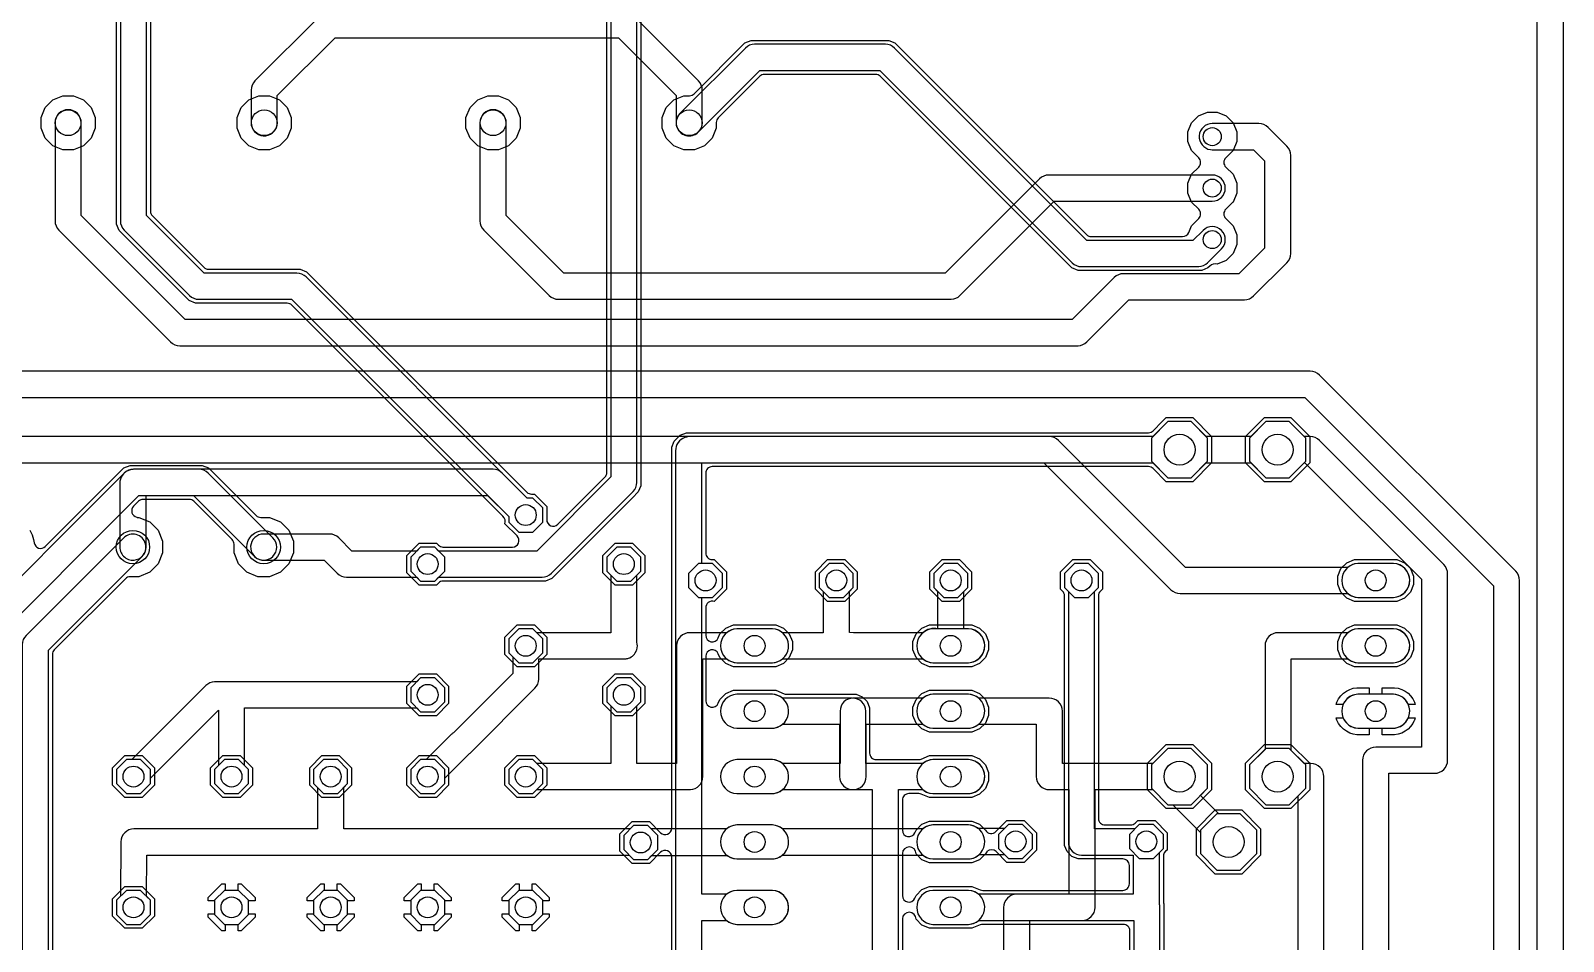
# Model space of a CAD drawing. Header units: millimetres. Extents: x 0 to 100, y -162 to 0.
# Drawn here: x 40.5 to 100, y -69.4 to -34 of the extents above; entities that cross this region are included whole.
import ezdxf

# ---------------------------------------------------------------- set-up
doc = ezdxf.new("R2010")
doc.units = ezdxf.units.MM

msp = doc.modelspace()

# ---------------------------------------------------------------- linework, layer by layer
at = {"layer": '16_copper'}
for points in [[(51.711, -33.423), (49.171, -35.963, 0.198912), (49.022, -36.322), (49.022, -37.592, 0.929363), (50.033, -37.666), (50.038, -37.592), (50.038, -36.532), (52.28, -34.29), (63.29, -34.29), (65.532, -36.532), (65.532, -37.592), (65.535, -37.648), (65.544, -37.704), (65.56, -37.758), (65.581, -37.81), (65.608, -37.86), (65.64, -37.906), (65.678, -37.948), (65.719, -37.986), (65.765, -38.019), (65.814, -38.047), (65.866, -38.069), (65.919, -38.085), (65.975, -38.096), (66.031, -38.1), (66.087, -38.098, 0.38717), (66.548, -37.592), (66.548, -36.322, 0.198912), (66.399, -35.963), (63.859, -33.423, 0.198912)], [(98.149, -102.003), (96.879, -100.733, 0.198912), (96.52, -100.584), (92.92, -100.584), (90.888, -98.552), (93.606, -95.834), (94.432, -95.834), (95.072, -95.194), (95.072, -94.368), (98.149, -91.291, 0.198912), (98.298, -90.932), (98.298, -55.372, 0.198912), (98.149, -55.013), (90.529, -47.393, 0.198912), (90.17, -47.244), (22.86, -47.244, 0.198912)], [(93.218, -70.186), (93.218, -62.865), (94.996, -62.865, 0.414214), (95.504, -62.357), (95.504, -55.118, 0.198912), (95.355, -54.759), (90.529, -49.933, 0.198912), (90.17, -49.784), (89.937, -49.784), (89.352, -49.2), (88.448, -49.2), (87.863, -49.784), (86.127, -49.784), (85.542, -49.2), (84.638, -49.2), (83.998, -49.84), (83.998, -50.744), (84.638, -51.384), (85.542, -51.384), (86.127, -50.8), (87.863, -50.8), (88.448, -51.384), (89.352, -51.384), (89.937, -50.8), (89.96, -50.8), (94.488, -55.328), (94.488, -61.849), (92.71, -61.849, 0.414214), (92.202, -62.357), (92.202, -70.186)], [(30.69, -50.8), (79.82, -50.8), (84.751, -55.731, 0.198912), (85.11, -55.88), (91.628, -55.88, 0.16243), (92.017, -56.032), (93.403, -56.032, 0.952079), (93.403, -54.712), (92.017, -54.712, 0.16243), (91.628, -54.864), (85.321, -54.864), (80.39, -49.933, 0.198912), (80.03, -49.784), (30.48, -49.784, 0.198912)], [(90.698, -75.184), (90.698, -62.992, 0.414214), (90.19, -62.484), (89.937, -62.484), (89.428, -61.976), (89.428, -58.42), (91.628, -58.42, 0.16243), (92.017, -58.572), (93.403, -58.572, 0.952079), (93.403, -57.252), (92.017, -57.252, 0.16243), (91.628, -57.404), (88.92, -57.404, 0.414214), (88.412, -57.912), (88.412, -61.935), (87.808, -62.54), (87.808, -63.444), (88.448, -64.084), (89.352, -64.084), (89.682, -63.754), (89.682, -75.692, 0.414214)], [(79.268, -83.312), (79.268, -68.58), (81.3, -68.58, 0.414214), (81.808, -68.072), (81.808, -63.5), (84.053, -63.5), (84.638, -64.084), (84.829, -64.084), (85.903, -65.158), (85.903, -65.984), (86.543, -66.624), (87.447, -66.624), (88.087, -65.984), (88.087, -65.08), (87.447, -64.44), (86.621, -64.44), (85.904, -63.723), (86.182, -63.444), (86.182, -62.54), (85.542, -61.9), (84.638, -61.9), (84.053, -62.484), (80.538, -62.484), (80.538, -60.452, 0.414214), (80.03, -59.944), (77.282, -59.944, 0.16243), (76.893, -59.792), (75.507, -59.792, 0.16243), (75.118, -59.944), (72.41, -59.944, 0.414214), (71.902, -60.452), (71.902, -62.484), (69.662, -62.484, 0.16243), (69.273, -62.332), (67.887, -62.332, 0.952079), (67.887, -63.652), (69.273, -63.652, 0.16243), (69.662, -63.5), (72.41, -63.5, 0.414214), (72.918, -62.992), (72.918, -60.96), (75.118, -60.96, 0.16243), (75.507, -61.112), (76.893, -61.112, 0.16243), (77.282, -60.96), (79.522, -60.96), (79.522, -62.992, 0.414214), (80.03, -63.5), (80.792, -63.5), (80.792, -67.564), (78.76, -67.564, 0.414214), (78.252, -68.072), (78.252, -82.804)]]:
    msp.add_lwpolyline(points, format="xyb", dxfattribs=at)
for points in [[(81.146, -46.252, 0.187977), (81.484, -46.105), (83.118, -44.471), (87.609, -44.471, 0.198912), (87.968, -44.322), (89.259, -43.031, 0.198912), (89.408, -42.672), (89.408, -38.862, 0.198912), (89.259, -38.503), (88.529, -37.773, 0.198912), (88.17, -37.624), (86.36, -37.624, 0.929363), (86.286, -38.635), (86.36, -38.64), (87.96, -38.64), (88.392, -39.072), (88.392, -42.462), (87.398, -43.455), (82.907, -43.455, 0.198912), (82.548, -43.604), (80.915, -45.237), (46.464, -45.237), (42.418, -41.192), (42.418, -37.592, 1), (41.402, -37.592), (41.402, -41.402, 0.198912), (41.551, -41.761), (45.894, -46.105, 0.198912), (46.253, -46.253), (81.125, -46.253)], [(76.221, -44.449, 0.187977), (76.559, -44.301), (80.22, -40.64), (86.36, -40.64, 1), (86.36, -39.624), (80.01, -39.624, 0.198912), (79.651, -39.773), (75.99, -43.434), (61.17, -43.434), (58.928, -41.192), (58.928, -37.592, 1), (57.912, -37.592), (57.912, -41.402, 0.198912), (58.061, -41.761), (60.601, -44.301, 0.198912), (60.96, -44.45), (76.2, -44.45)], [(44.476, -54.583, 0.38717), (44.937, -54.077), (44.937, -52.07), (58.21, -52.07), (59.03, -52.89), (59.03, -53.106), (59.416, -53.492), (59.964, -53.492), (60.35, -53.106), (60.35, -52.558), (59.964, -52.172), (59.748, -52.172), (58.779, -51.203, 0.198912), (58.42, -51.054), (44.47, -51.054, 0.094014), (44.285, -51.09), (44.265, -51.098, 0.324901), (43.921, -51.603), (43.921, -54.077), (43.924, -54.133), (43.933, -54.189), (43.949, -54.243), (43.97, -54.295), (43.997, -54.345), (44.029, -54.391), (44.067, -54.433), (44.108, -54.471), (44.154, -54.504), (44.203, -54.532), (44.254, -54.554), (44.308, -54.57), (44.364, -54.581), (44.42, -54.585)], [(56.54, -55.011), (56.54, -54.463), (56.154, -54.077), (55.606, -54.077), (55.454, -54.229), (52.936, -54.229), (52.425, -53.718, 0.198912), (52.065, -53.569), (49.509, -53.569, 0.929363), (49.435, -54.58), (49.509, -54.585), (51.855, -54.585), (52.366, -55.096, 0.198912), (52.725, -55.245), (55.454, -55.245), (55.606, -55.397), (56.154, -55.397)], [(56.54, -63.266), (56.54, -63.05), (57.435, -62.155, 0.05933), (57.53, -62.081), (60.049, -59.562, 0.198912), (60.198, -59.202), (60.198, -58.42), (63.52, -58.42, 0.065292), (63.657, -58.4), (63.682, -58.394, 0.22791), (63.997, -58.086), (64.005, -58.062, 0.13997), (64.008, -57.772), (64.008, -55.163), (64.16, -55.011), (64.16, -54.463), (63.774, -54.077), (63.226, -54.077), (62.84, -54.463), (62.84, -55.011), (62.992, -55.163), (62.992, -57.404), (60.116, -57.404), (59.964, -57.252), (59.416, -57.252), (59.03, -57.638), (59.03, -58.186), (59.182, -58.338), (59.182, -58.992), (56.885, -61.289, 0.057841), (56.791, -61.363), (55.822, -62.332), (55.606, -62.332), (55.22, -62.718), (55.22, -63.266), (55.606, -63.652), (56.154, -63.652)], [(66.084, -63.499, 0.40058), (66.568, -62.992), (66.568, -58.42), (67.498, -58.42, 0.16243), (67.887, -58.572), (69.273, -58.572, 0.16243), (69.662, -58.42), (75.118, -58.42, 0.16243), (75.507, -58.572), (76.893, -58.572, 0.952079), (76.893, -57.252), (76.708, -57.252), (76.708, -55.798), (76.86, -55.646), (76.86, -55.098), (76.474, -54.712), (75.926, -54.712), (75.54, -55.098), (75.54, -55.646), (75.692, -55.798), (75.692, -57.252, 0.234139), (75.118, -57.404), (72.418, -57.404), (72.263, -57.399), (72.263, -55.798), (72.415, -55.646), (72.415, -55.098), (72.029, -54.712), (71.481, -54.712), (71.095, -55.098), (71.095, -55.646), (71.247, -55.798), (71.247, -57.404), (69.662, -57.404, 0.16243), (69.273, -57.252), (67.887, -57.252, 0.16243), (67.498, -57.404), (66.06, -57.404, 0.414214), (65.552, -57.912), (65.552, -62.484), (64.008, -62.484), (64.008, -60.243), (64.16, -60.091), (64.16, -59.543), (63.774, -59.157), (63.226, -59.157), (62.84, -59.543), (62.84, -60.091), (62.992, -60.243), (62.992, -62.484), (60.116, -62.484), (59.964, -62.332), (59.416, -62.332), (59.03, -62.718), (59.03, -63.266), (59.416, -63.652), (59.964, -63.652), (60.116, -63.5), (66.06, -63.5)], [(47.604, -59.31, 0.187977), (47.266, -59.458), (44.392, -62.332), (44.176, -62.332), (43.79, -62.718), (43.79, -63.266), (44.176, -63.652), (44.724, -63.652), (45.11, -63.266), (45.11, -63.05), (47.752, -60.408), (47.752, -62.566), (47.6, -62.718), (47.6, -63.266), (47.986, -63.652), (48.534, -63.652), (48.92, -63.266), (48.92, -62.718), (48.768, -62.566), (48.768, -60.325), (55.454, -60.325), (55.606, -60.477), (56.154, -60.477), (56.54, -60.091), (56.54, -59.543), (56.154, -59.157), (55.606, -59.157), (55.454, -59.309), (47.625, -59.309)], [(69.337, -61.106, 0.906346), (69.273, -59.792), (67.887, -59.792, 0.952079), (67.887, -61.112), (69.273, -61.112)], [(93.467, -61.106, 0.906346), (93.403, -59.792), (92.017, -59.792, 0.952079), (92.017, -61.112), (93.403, -61.112)], [(63.882, -66.213), (64.429, -66.213), (64.581, -66.06), (67.522, -66.06, 0.150016), (67.887, -66.192), (69.273, -66.192, 0.16243), (69.662, -66.04), (75.118, -66.04, 0.16243), (75.507, -66.192), (76.893, -66.192, 0.174745), (77.307, -66.02), (78.294, -66.02), (78.446, -66.172), (78.993, -66.172), (79.38, -65.785), (79.38, -65.238), (78.993, -64.851), (78.446, -64.851), (78.294, -65.004), (77.258, -65.004, 0.150016), (76.893, -64.872), (75.507, -64.872, 0.16243), (75.118, -65.024), (69.662, -65.024, 0.16243), (69.273, -64.872), (67.887, -64.872, 0.16243), (67.498, -65.024), (64.561, -65.024), (64.429, -64.892), (63.882, -64.892), (63.75, -65.024), (52.619, -65.024), (52.619, -63.418), (52.771, -63.266), (52.771, -62.718), (52.384, -62.332), (51.837, -62.332), (51.45, -62.718), (51.45, -63.266), (51.603, -63.418), (51.603, -65.024), (44.47, -65.024, 0.411891), (43.962, -65.528), (43.946, -67.643), (43.79, -67.798), (43.79, -68.346), (44.176, -68.732), (44.724, -68.732), (45.11, -68.346), (45.11, -67.798), (44.962, -67.65), (44.974, -66.04), (63.709, -66.04)], [(76.957, -63.646, 0.906346), (76.893, -62.332), (75.507, -62.332, 0.952079), (75.507, -63.652), (76.893, -63.652)], [(69.337, -68.726, 0.906346), (69.273, -67.412), (67.887, -67.412, 0.952079), (67.887, -68.732), (69.273, -68.732)], [(76.957, -68.726, 0.906346), (76.893, -67.412), (75.507, -67.412, 0.952079), (75.507, -68.732), (76.893, -68.732)]]:
    msp.add_lwpolyline(points, format="xyb", close=True, dxfattribs=at)
msp.add_lwpolyline([(23.07, -48.26), (89.96, -48.26), (97.282, -55.582), (97.282, -90.722)], dxfattribs=at)
for points in [[(67.335, -55.646), (67.335, -55.098), (66.949, -54.712), (66.401, -54.712), (66.015, -55.098), (66.015, -55.646), (66.401, -56.032), (66.949, -56.032)], [(81.94, -55.646), (81.94, -55.098), (81.554, -54.712), (81.006, -54.712), (80.62, -55.098), (80.62, -55.646), (81.006, -56.032), (81.554, -56.032)], [(84.46, -65.785), (84.46, -65.238), (84.073, -64.851), (83.526, -64.851), (83.139, -65.238), (83.139, -65.785), (83.526, -66.172), (84.073, -66.172)], [(48.92, -68.346), (48.92, -67.798), (48.534, -67.412), (47.986, -67.412), (47.6, -67.798), (47.6, -68.346), (47.986, -68.732), (48.534, -68.732)], [(52.771, -68.346), (52.771, -67.798), (52.384, -67.412), (51.837, -67.412), (51.45, -67.798), (51.45, -68.346), (51.837, -68.732), (52.384, -68.732)], [(56.54, -68.346), (56.54, -67.798), (56.154, -67.412), (55.606, -67.412), (55.22, -67.798), (55.22, -68.346), (55.606, -68.732), (56.154, -68.732)], [(60.35, -68.346), (60.35, -67.798), (59.964, -67.412), (59.416, -67.412), (59.03, -67.798), (59.03, -68.346), (59.416, -68.732), (59.964, -68.732)]]:
    msp.add_lwpolyline(points, close=True, dxfattribs=at)
at = {"layer": '1_copper'}
for points in [[(98.75, -138.174, 0.391601), (98.984, -137.922), (98.984, -1.27, 0.414214), (98.73, -1.016), (1.27, -1.016, 0.414214), (1.016, -1.27), (1.016, -137.922, 0.414214), (1.27, -138.176), (98.73, -138.176)], [(60.35, -53.106), (60.35, -52.558), (59.964, -52.172), (59.748, -52.172), (51.159, -43.583, 0.198912), (50.8, -43.434), (47.2, -43.434), (44.958, -41.192), (44.958, -32.512, 0.198912), (44.809, -32.153), (42.269, -29.613, 1), (41.551, -30.331), (43.942, -32.722), (43.942, -41.402, 0.198912), (44.091, -41.761), (46.631, -44.301, 0.198912), (46.99, -44.45), (50.59, -44.45), (59.03, -52.89), (59.03, -53.106), (59.416, -53.492), (59.964, -53.492)], [(56.306, -55.245), (60.325, -55.245, 0.198912), (60.684, -55.096), (63.859, -51.921, 0.198912), (64.008, -51.562), (64.008, -32.722), (66.399, -30.331, 1), (65.681, -29.613), (63.141, -32.153, 0.198912), (62.992, -32.512), (62.992, -51.352), (60.115, -54.229), (56.306, -54.229), (56.154, -54.077), (55.606, -54.077), (55.22, -54.463), (55.22, -55.011), (55.606, -55.397), (56.154, -55.397)], [(81.149, -43.332), (80.906, -43.232), (73.461, -35.787, 0.198912), (73.281, -35.712), (68.959, -35.712, 0.198912), (68.779, -35.787), (67.167, -37.399, 0.198912), (67.092, -37.579), (67.092, -37.801), (66.932, -38.188), (66.636, -38.484), (66.249, -38.644), (65.831, -38.644), (65.444, -38.484), (65.148, -38.188), (64.988, -37.801), (64.988, -37.383), (65.148, -36.996), (65.444, -36.7), (65.831, -36.54), (66.053, -36.54, 0.198912), (66.233, -36.465), (68.206, -34.492), (68.449, -34.392), (73.791, -34.392), (74.034, -34.492), (81.479, -41.937, 0.198912), (81.659, -42.012), (85.209, -42.012, 0.303348), (85.444, -41.855), (85.553, -41.593), (85.833, -41.312, 0.414216), (85.833, -40.952), (85.553, -40.671), (85.408, -40.321), (85.408, -39.943), (85.553, -39.593), (85.833, -39.312, 0.414216), (85.833, -38.952), (85.553, -38.671), (85.408, -38.321), (85.408, -37.943), (85.553, -37.593), (85.821, -37.325), (86.171, -37.18), (86.549, -37.18), (86.899, -37.325), (87.167, -37.593), (87.312, -37.943), (87.312, -38.321), (87.167, -38.671, 0.014253), (87.157, -38.682), (86.886, -38.952, 0.414216), (86.886, -39.312), (87.167, -39.593), (87.312, -39.943), (87.312, -40.321), (87.167, -40.671, 0.053963), (87.125, -40.714), (86.886, -40.952, 0.414216), (86.886, -41.312), (87.167, -41.593), (87.312, -41.943), (87.312, -42.321), (87.167, -42.671), (86.899, -42.939), (86.549, -43.084, 0.301026), (86.267, -43.159), (86.194, -43.232), (85.951, -43.332)], [(85.841, -43.179, 0.187977), (86.179, -43.031), (86.719, -42.491, 1), (86.001, -41.773), (85.61, -42.164), (81.49, -42.164), (74.019, -34.693, 0.198912), (73.66, -34.544), (68.58, -34.544, 0.198912), (68.221, -34.693), (65.681, -37.233, 1), (66.399, -37.951), (68.79, -35.56), (73.45, -35.56), (80.921, -43.031, 0.198912), (81.28, -43.18), (85.82, -43.18)], [(93.467, -56.026, 0.906346), (93.403, -54.712), (92.017, -54.712, 0.952079), (92.017, -56.032), (93.403, -56.032)], [(69.337, -58.566, 0.906346), (69.273, -57.252), (67.887, -57.252, 0.952079), (67.887, -58.572), (69.273, -58.572)], [(76.957, -58.566, 0.906346), (76.893, -57.252), (75.507, -57.252, 0.952079), (75.507, -58.572), (76.893, -58.572)], [(93.467, -58.566, 0.906346), (93.403, -57.252), (92.017, -57.252, 0.952079), (92.017, -58.572), (93.403, -58.572)], [(93.98, -60.198, 0.289419), (93.403, -59.792), (92.964, -59.792), (92.964, -59.538), (93.442, -59.538), (93.585, -59.56), (93.721, -59.605), (93.85, -59.67), (93.966, -59.755), (94.068, -59.856), (94.152, -59.973), (94.218, -60.101), (94.249, -60.198)], [(76.957, -61.106, 0.906346), (76.893, -59.792), (75.507, -59.792, 0.952079), (75.507, -61.112), (76.893, -61.112)], [(91.978, -61.366), (91.835, -61.344), (91.699, -61.299), (91.57, -61.234), (91.454, -61.149), (91.352, -61.048), (91.268, -60.931), (91.202, -60.803), (91.171, -60.706), (91.44, -60.706, 0.289422), (92.017, -61.112), (92.456, -61.112), (92.456, -61.366)], [(92.964, -61.366), (92.964, -61.112), (93.403, -61.112, 0.289422), (93.98, -60.706), (94.249, -60.706), (94.218, -60.803, 0.044404), (94.197, -60.844), (94.152, -60.931), (94.068, -61.048), (93.966, -61.149), (93.85, -61.234), (93.721, -61.299), (93.585, -61.344), (93.442, -61.366)], [(69.337, -63.646, 0.906346), (69.273, -62.332), (67.887, -62.332, 0.952079), (67.887, -63.652), (69.273, -63.652)], [(69.337, -66.186, 0.906346), (69.273, -64.872), (67.887, -64.872, 0.952079), (67.887, -66.192), (69.273, -66.192)], [(76.957, -66.186, 0.906346), (76.893, -64.872), (75.507, -64.872, 0.952079), (75.507, -66.192), (76.893, -66.192)]]:
    msp.add_lwpolyline(points, format="xyb", close=True, dxfattribs=at)
for points in [[(45.11, -32.381), (45.11, -41.023, 0.198912), (45.185, -41.203), (47.189, -43.207, 0.198912), (47.369, -43.282), (50.931, -43.282), (51.174, -43.382), (59.737, -51.945, 0.198912), (59.916, -52.019), (60.027, -52.019), (60.503, -52.495), (60.503, -53.012, 0.668179), (60.936, -53.192), (62.765, -51.363, 0.198912), (62.84, -51.183), (62.84, -32.381)], [(64.16, -32.891), (64.16, -51.693), (64.06, -51.936), (63.838, -52.158), (63.838, -52.158), (60.921, -55.075), (60.921, -55.075), (60.699, -55.297), (60.456, -55.397), (56.474, -55.397, 0.198915), (56.295, -55.472), (56.217, -55.55), (55.543, -55.55), (55.067, -55.074), (55.067, -54.4), (55.543, -53.924), (56.217, -53.924), (56.295, -54.002, 0.198915), (56.474, -54.077), (59.172, -54.077, 0.668182), (59.352, -53.643), (58.877, -53.169, 0.308003), (58.803, -52.879), (50.601, -44.677, 0.198912), (50.421, -44.602), (46.859, -44.602), (46.616, -44.502), (43.89, -41.776), (43.79, -41.533), (43.79, -32.891, 0.198912)], [(65.359, -69.718), (65.359, -66.111, 0.668182), (64.926, -65.931), (64.492, -66.365), (63.819, -66.365), (63.343, -65.889), (63.343, -65.216), (63.819, -64.74), (64.492, -64.74), (64.926, -65.173, 0.668182), (65.359, -64.994), (65.359, -50.201), (65.46, -49.959), (65.686, -49.732), (65.929, -49.632), (83.885, -49.632, 0.198915), (84.065, -49.557), (84.42, -49.202), (84.574, -49.047), (85.606, -49.047), (86.335, -49.776), (86.335, -50.808), (85.606, -51.537), (84.574, -51.537), (84.065, -51.027, 0.198915), (83.885, -50.952), (66.934, -50.952, 0.414214), (66.68, -51.206), (66.68, -54.305, 0.414214), (66.934, -54.559), (67.012, -54.559), (67.488, -55.035), (67.488, -55.709), (67.012, -56.185, 0.503968), (66.68, -56.439), (66.68, -57.504, 0.820681), (67.169, -57.601), (67.231, -57.452), (67.459, -57.223), (67.758, -57.099), (69.402, -57.099), (69.701, -57.223), (69.929, -57.452), (70.053, -57.75), (70.053, -58.074), (69.929, -58.372), (69.701, -58.601), (69.402, -58.725), (67.758, -58.725), (67.459, -58.601), (67.231, -58.372), (67.169, -58.223, 0.820681), (66.68, -58.32), (66.68, -60.044, 0.820681), (67.169, -60.141), (67.231, -59.992), (67.459, -59.763), (67.758, -59.639), (69.402, -59.639), (69.723, -59.772, 0.098493), (69.821, -59.792), (72.521, -59.792), (72.764, -59.892), (72.95, -60.078), (73.05, -60.321), (73.05, -62.078, 0.414214), (73.304, -62.332), (74.959, -62.332, 0.098493), (75.057, -62.312), (75.378, -62.179), (77.022, -62.179), (77.321, -62.303), (77.549, -62.532), (77.673, -62.83), (77.673, -63.154), (77.549, -63.452), (77.321, -63.681), (77.022, -63.805), (75.378, -63.805), (75.057, -63.672, 0.098493), (74.959, -63.652), (74.574, -63.652, 0.414214), (74.32, -63.906), (74.32, -65.075, 0.820686), (74.809, -65.172), (74.851, -65.072), (75.079, -64.843), (75.378, -64.719), (77.022, -64.719), (77.321, -64.843), (77.554, -65.077, 0.492238), (77.953, -65.129), (78.383, -64.699), (79.056, -64.699), (79.532, -65.175), (79.532, -65.848), (79.056, -66.324), (78.383, -66.324), (77.965, -65.907, 0.413701), (77.606, -65.906), (77.6, -65.914, 0.086177), (77.549, -65.992), (77.321, -66.221), (77.022, -66.345), (75.378, -66.345), (75.079, -66.221), (74.851, -65.992, 0.985508), (74.321, -65.979), (74.32, -65.989), (74.32, -67.615, 0.820681), (74.809, -67.712), (74.851, -67.612), (75.079, -67.383), (75.378, -67.259), (77.022, -67.259), (77.343, -67.392, 0.098493), (77.441, -67.412), (82.885, -67.412, 0.414214), (83.139, -67.158), (83.139, -66.446, 0.414214), (82.885, -66.192), (81.149, -66.192), (80.906, -66.092), (80.72, -65.906), (80.62, -65.663), (80.62, -55.966, 0.198912), (80.545, -55.787), (80.467, -55.709), (80.467, -55.035), (80.943, -54.559), (81.617, -54.559), (82.093, -55.035), (82.093, -55.709), (82.015, -55.787, 0.198912), (81.94, -55.966), (81.94, -64.618, 0.414214), (82.194, -64.872), (83.185, -64.872, 0.198915), (83.365, -64.797), (83.463, -64.699), (84.136, -64.699), (84.612, -65.175), (84.612, -65.848, 0.308004), (84.46, -66.106), (84.46, -67.841, 0.093597), (84.48, -67.941), (84.48, -70.018, 0.198915)], [(66.528, -77.191), (66.528, -68.58), (67.498, -68.58, 0.16243), (67.887, -68.732), (69.273, -68.732, 0.952079), (69.273, -67.412), (67.887, -67.412, 0.16243), (67.498, -67.564), (66.528, -67.564), (66.528, -56.032), (66.949, -56.032), (67.335, -55.646), (67.335, -55.098), (66.949, -54.712), (66.528, -54.712), (66.528, -50.8), (84.053, -50.8), (84.638, -51.384), (85.542, -51.384), (86.182, -50.744), (86.182, -49.84), (85.542, -49.2), (84.638, -49.2), (84.053, -49.784), (66.06, -49.784, 0.083393), (65.894, -49.812), (65.875, -49.82, 0.335531), (65.512, -50.333), (65.512, -70.124)], [(38.608, -58.122), (44.66, -52.07), (46.783, -52.07), (49.15, -54.436, 1), (49.868, -53.718), (47.353, -51.203, 0.198912), (46.994, -51.054), (44.45, -51.054, 0.198912), (44.091, -51.203), (37.741, -57.553, 0.198912)], [(40.421, -53.42), (40.511, -53.596), (40.572, -53.783), (40.593, -53.915, 0.612805), (41.023, -54.055), (44.076, -51.002), (44.319, -50.902), (47.125, -50.902), (47.368, -51.002), (49.216, -52.85, 0.198912), (49.396, -52.925), (49.738, -52.925), (50.162, -53.1), (50.486, -53.424), (50.661, -53.848), (50.661, -54.306), (50.486, -54.73), (50.162, -55.054), (49.738, -55.229), (49.28, -55.229), (48.856, -55.054), (48.532, -54.73), (48.357, -54.306), (48.357, -53.964, 0.198912), (48.282, -53.784), (46.795, -52.297, 0.198912), (46.615, -52.222), (44.829, -52.222, 0.19891), (44.649, -52.297), (44.455, -52.491, 0.586891), (44.576, -52.917), (44.594, -52.921, 0.058212), (44.658, -52.925), (45.082, -53.1), (45.406, -53.424), (45.581, -53.848), (45.581, -54.306), (45.406, -54.73), (45.082, -55.054), (44.658, -55.229), (44.316, -55.229, 0.198912), (44.136, -55.304), (41.375, -58.065, 0.198912), (41.3, -58.245), (41.3, -94.873)], [(27.178, -101.302), (30.69, -97.79), (38.1, -97.79, 0.198912), (38.459, -97.641), (40.999, -95.101, 0.198912), (41.148, -94.742), (41.148, -58.076), (44.788, -54.436, 1), (44.07, -53.718), (40.281, -57.507, 0.198912), (40.132, -57.866), (40.132, -94.532), (37.89, -96.774), (30.48, -96.774, 0.198912), (30.121, -96.923), (26.311, -100.733, 0.198912), (26.162, -101.092), (26.162, -121.202)], [(84.328, -70.186), (84.328, -68.072, 0.067651), (84.308, -67.932), (84.308, -65.938), (84.46, -65.785), (84.46, -65.238), (84.073, -64.851), (83.526, -64.851), (83.353, -65.024), (81.788, -65.024), (81.788, -55.798), (81.94, -55.646), (81.94, -55.098), (81.554, -54.712), (81.006, -54.712), (80.62, -55.098), (80.62, -55.646), (80.772, -55.798), (80.772, -65.532, 0.414214), (81.28, -66.04), (83.292, -66.04), (83.292, -67.564), (77.282, -67.564, 0.16243), (76.893, -67.412), (75.507, -67.412, 0.952079), (75.507, -68.732), (76.893, -68.732, 0.16243), (77.282, -68.58), (83.312, -68.58), (83.312, -70.186)], [(74.168, -83.312), (74.168, -63.5), (75.118, -63.5, 0.16243), (75.507, -63.652), (76.893, -63.652, 0.952079), (76.893, -62.332), (75.507, -62.332, 0.16243), (75.118, -62.484), (72.898, -62.484), (72.898, -60.452, 0.414214), (72.39, -59.944), (69.662, -59.944, 0.16243), (69.273, -59.792), (67.887, -59.792, 0.952079), (67.887, -61.112), (69.273, -61.112, 0.16243), (69.662, -60.96), (71.882, -60.96), (71.882, -62.992, 0.414214), (72.39, -63.5), (73.152, -63.5), (73.152, -82.804)], [(83.16, -70.018), (83.16, -68.986, 0.414214), (82.906, -68.732), (77.441, -68.732, 0.098493), (77.343, -68.752), (77.022, -68.885), (75.378, -68.885), (75.079, -68.761), (74.851, -68.532, 0.985502), (74.321, -68.519), (74.32, -68.529), (74.32, -70.155, 0.820686)]]:
    msp.add_lwpolyline(points, format="xyb", dxfattribs=at)
for points in [[(41.701, -38.644), (41.314, -38.484), (41.018, -38.188), (40.858, -37.801), (40.858, -37.383), (41.018, -36.996), (41.314, -36.7), (41.701, -36.54), (42.119, -36.54), (42.506, -36.7), (42.802, -36.996), (42.962, -37.383), (42.962, -37.801), (42.802, -38.188), (42.506, -38.484), (42.119, -38.644)], [(49.321, -38.644), (48.934, -38.484), (48.638, -38.188), (48.478, -37.801), (48.478, -37.383), (48.638, -36.996), (48.934, -36.7), (49.321, -36.54), (49.739, -36.54), (50.126, -36.7), (50.422, -36.996), (50.582, -37.383), (50.582, -37.801), (50.422, -38.188), (50.126, -38.484), (49.739, -38.644)], [(58.211, -38.644), (57.824, -38.484), (57.528, -38.188), (57.368, -37.801), (57.368, -37.383), (57.528, -36.996), (57.824, -36.7), (58.211, -36.54), (58.629, -36.54), (59.016, -36.7), (59.312, -36.996), (59.472, -37.383), (59.472, -37.801), (59.312, -38.188), (59.016, -38.484), (58.629, -38.644)], [(88.384, -51.537), (87.655, -50.808), (87.655, -49.776), (88.384, -49.047), (89.416, -49.047), (90.145, -49.776), (90.145, -50.808), (89.416, -51.537)], [(89.992, -50.744), (89.992, -49.84), (89.352, -49.2), (88.448, -49.2), (87.808, -49.84), (87.808, -50.744), (88.448, -51.384), (89.352, -51.384)], [(63.163, -55.55), (62.687, -55.074), (62.687, -54.4), (63.163, -53.924), (63.837, -53.924), (64.313, -54.4), (64.313, -55.074), (63.837, -55.55)], [(64.16, -55.011), (64.16, -54.463), (63.774, -54.077), (63.226, -54.077), (62.84, -54.463), (62.84, -55.011), (63.226, -55.397), (63.774, -55.397)], [(71.418, -56.185), (70.942, -55.709), (70.942, -55.035), (71.418, -54.559), (72.092, -54.559), (72.568, -55.035), (72.568, -55.709), (72.092, -56.185)], [(72.415, -55.646), (72.415, -55.098), (72.029, -54.712), (71.481, -54.712), (71.095, -55.098), (71.095, -55.646), (71.481, -56.032), (72.029, -56.032)], [(75.863, -56.185), (75.387, -55.709), (75.387, -55.035), (75.863, -54.559), (76.537, -54.559), (77.013, -55.035), (77.013, -55.709), (76.537, -56.185)], [(76.86, -55.646), (76.86, -55.098), (76.474, -54.712), (75.926, -54.712), (75.54, -55.098), (75.54, -55.646), (75.926, -56.032), (76.474, -56.032)], [(91.888, -56.185), (91.589, -56.061), (91.361, -55.832), (91.237, -55.534), (91.237, -55.21), (91.361, -54.912), (91.589, -54.683), (91.888, -54.559), (93.532, -54.559), (93.831, -54.683), (94.059, -54.912), (94.183, -55.21), (94.183, -55.534), (94.059, -55.832), (93.831, -56.061), (93.532, -56.185)], [(59.353, -58.725), (58.877, -58.249), (58.877, -57.575), (59.353, -57.099), (60.027, -57.099), (60.503, -57.575), (60.503, -58.249), (60.027, -58.725)], [(75.378, -58.725), (75.079, -58.601), (74.851, -58.372), (74.727, -58.074), (74.727, -57.75), (74.851, -57.452), (75.079, -57.223), (75.378, -57.099), (77.022, -57.099), (77.321, -57.223), (77.549, -57.452), (77.673, -57.75), (77.673, -58.074), (77.549, -58.372), (77.321, -58.601), (77.022, -58.725)], [(91.888, -58.725), (91.589, -58.601), (91.361, -58.372), (91.237, -58.074), (91.237, -57.75), (91.361, -57.452), (91.589, -57.223), (91.888, -57.099), (93.532, -57.099), (93.831, -57.223), (94.059, -57.452), (94.183, -57.75), (94.183, -58.074), (94.059, -58.372), (93.831, -58.601), (93.532, -58.725)], [(60.35, -58.186), (60.35, -57.638), (59.964, -57.252), (59.416, -57.252), (59.03, -57.638), (59.03, -58.186), (59.416, -58.572), (59.964, -58.572)], [(55.543, -60.63), (55.067, -60.154), (55.067, -59.48), (55.543, -59.004), (56.217, -59.004), (56.693, -59.48), (56.693, -60.154), (56.217, -60.63)], [(56.54, -60.091), (56.54, -59.543), (56.154, -59.157), (55.606, -59.157), (55.22, -59.543), (55.22, -60.091), (55.606, -60.477), (56.154, -60.477)], [(63.163, -60.63), (62.687, -60.154), (62.687, -59.48), (63.163, -59.004), (63.837, -59.004), (64.313, -59.48), (64.313, -60.154), (63.837, -60.63)], [(64.16, -60.091), (64.16, -59.543), (63.774, -59.157), (63.226, -59.157), (62.84, -59.543), (62.84, -60.091), (63.226, -60.477), (63.774, -60.477)], [(91.171, -60.198), (91.202, -60.101), (91.268, -59.973), (91.352, -59.856), (91.454, -59.755), (91.57, -59.67), (91.699, -59.605), (91.835, -59.56), (91.978, -59.538), (92.456, -59.538), (92.456, -59.792), (92.017, -59.792), (91.953, -59.798), (91.889, -59.811), (91.827, -59.829), (91.767, -59.854), (91.71, -59.885), (91.656, -59.921), (91.606, -59.962), (91.56, -60.008), (91.519, -60.058), (91.482, -60.112), (91.452, -60.169), (91.44, -60.198)], [(75.378, -61.265), (75.079, -61.141), (74.851, -60.912), (74.727, -60.614), (74.727, -60.29), (74.851, -59.992), (75.079, -59.763), (75.378, -59.639), (77.022, -59.639), (77.321, -59.763), (77.549, -59.992), (77.673, -60.29), (77.673, -60.614), (77.549, -60.912), (77.321, -61.141), (77.022, -61.265)], [(84.574, -64.237), (83.845, -63.508), (83.845, -62.476), (84.574, -61.747), (85.606, -61.747), (86.335, -62.476), (86.335, -63.508), (85.606, -64.237)], [(86.182, -63.444), (86.182, -62.54), (85.542, -61.9), (84.638, -61.9), (83.998, -62.54), (83.998, -63.444), (84.638, -64.084), (85.542, -64.084)], [(88.384, -64.237), (87.655, -63.508), (87.655, -62.476), (88.384, -61.747), (89.416, -61.747), (90.145, -62.476), (90.145, -63.508), (89.416, -64.237)], [(89.992, -63.444), (89.992, -62.54), (89.352, -61.9), (88.448, -61.9), (87.808, -62.54), (87.808, -63.444), (88.448, -64.084), (89.352, -64.084)], [(44.113, -63.805), (43.637, -63.329), (43.637, -62.655), (44.113, -62.179), (44.787, -62.179), (45.263, -62.655), (45.263, -63.329), (44.787, -63.805)], [(45.11, -63.266), (45.11, -62.718), (44.724, -62.332), (44.176, -62.332), (43.79, -62.718), (43.79, -63.266), (44.176, -63.652), (44.724, -63.652)], [(47.923, -63.805), (47.447, -63.329), (47.447, -62.655), (47.923, -62.179), (48.597, -62.179), (49.073, -62.655), (49.073, -63.329), (48.597, -63.805)], [(48.92, -63.266), (48.92, -62.718), (48.534, -62.332), (47.986, -62.332), (47.6, -62.718), (47.6, -63.266), (47.986, -63.652), (48.534, -63.652)], [(51.774, -63.805), (51.298, -63.329), (51.298, -62.655), (51.774, -62.179), (52.447, -62.179), (52.923, -62.655), (52.923, -63.329), (52.447, -63.805)], [(52.771, -63.266), (52.771, -62.718), (52.384, -62.332), (51.837, -62.332), (51.45, -62.718), (51.45, -63.266), (51.837, -63.652), (52.384, -63.652)], [(55.543, -63.805), (55.067, -63.329), (55.067, -62.655), (55.543, -62.179), (56.217, -62.179), (56.693, -62.655), (56.693, -63.329), (56.217, -63.805)], [(56.54, -63.266), (56.54, -62.718), (56.154, -62.332), (55.606, -62.332), (55.22, -62.718), (55.22, -63.266), (55.606, -63.652), (56.154, -63.652)], [(59.353, -63.805), (58.877, -63.329), (58.877, -62.655), (59.353, -62.179), (60.027, -62.179), (60.503, -62.655), (60.503, -63.329), (60.027, -63.805)], [(60.35, -63.266), (60.35, -62.718), (59.964, -62.332), (59.416, -62.332), (59.03, -62.718), (59.03, -63.266), (59.416, -63.652), (59.964, -63.652)], [(86.479, -66.777), (85.75, -66.048), (85.75, -65.016), (86.479, -64.287), (87.511, -64.287), (88.24, -65.016), (88.24, -66.048), (87.511, -66.777)], [(64.816, -65.826), (64.816, -65.279), (64.429, -64.892), (63.882, -64.892), (63.495, -65.279), (63.495, -65.826), (63.882, -66.213), (64.429, -66.213)], [(79.38, -65.785), (79.38, -65.238), (78.993, -64.851), (78.446, -64.851), (78.059, -65.238), (78.059, -65.785), (78.446, -66.172), (78.993, -66.172)], [(88.087, -65.984), (88.087, -65.08), (87.447, -64.44), (86.543, -64.44), (85.903, -65.08), (85.903, -65.984), (86.543, -66.624), (87.447, -66.624)], [(44.113, -68.885), (43.637, -68.409), (43.637, -67.735), (44.113, -67.259), (44.787, -67.259), (45.263, -67.735), (45.263, -68.409), (44.787, -68.885)], [(47.346, -67.818), (47.346, -67.693), (47.881, -67.158), (48.006, -67.158), (48.006, -67.412), (47.986, -67.412), (47.6, -67.798), (47.6, -67.818)], [(48.92, -67.818), (48.92, -67.798), (48.534, -67.412), (48.514, -67.412), (48.514, -67.158), (48.639, -67.158), (49.174, -67.693), (49.174, -67.818)], [(51.196, -67.818), (51.196, -67.693), (51.732, -67.158), (51.857, -67.158), (51.857, -67.412), (51.837, -67.412), (51.45, -67.798), (51.45, -67.818)], [(52.771, -67.818), (52.771, -67.798), (52.384, -67.412), (52.365, -67.412), (52.365, -67.158), (52.489, -67.158), (53.025, -67.693), (53.025, -67.818)], [(54.966, -67.818), (54.966, -67.693), (55.501, -67.158), (55.626, -67.158), (55.626, -67.412), (55.606, -67.412), (55.22, -67.798), (55.22, -67.818)], [(56.54, -67.818), (56.54, -67.798), (56.154, -67.412), (56.134, -67.412), (56.134, -67.158), (56.259, -67.158), (56.794, -67.693), (56.794, -67.818)], [(58.776, -67.818), (58.776, -67.693), (59.311, -67.158), (59.436, -67.158), (59.436, -67.412), (59.416, -67.412), (59.03, -67.798), (59.03, -67.818)], [(60.35, -67.818), (60.35, -67.798), (59.964, -67.412), (59.944, -67.412), (59.944, -67.158), (60.069, -67.158), (60.604, -67.693), (60.604, -67.818)], [(45.11, -68.346), (45.11, -67.798), (44.724, -67.412), (44.176, -67.412), (43.79, -67.798), (43.79, -68.346), (44.176, -68.732), (44.724, -68.732)], [(47.881, -68.986), (47.346, -68.451), (47.346, -68.326), (47.6, -68.326), (47.6, -68.346), (47.986, -68.732), (48.006, -68.732), (48.006, -68.986)], [(48.514, -68.986), (48.514, -68.732), (48.534, -68.732), (48.92, -68.346), (48.92, -68.326), (49.174, -68.326), (49.174, -68.451), (48.639, -68.986)], [(51.732, -68.986), (51.196, -68.451), (51.196, -68.326), (51.45, -68.326), (51.45, -68.346), (51.837, -68.732), (51.857, -68.732), (51.857, -68.986)], [(52.365, -68.986), (52.365, -68.732), (52.384, -68.732), (52.771, -68.346), (52.771, -68.326), (53.025, -68.326), (53.025, -68.451), (52.489, -68.986)], [(55.501, -68.986), (54.966, -68.451), (54.966, -68.326), (55.22, -68.326), (55.22, -68.346), (55.606, -68.732), (55.626, -68.732), (55.626, -68.986)], [(56.134, -68.986), (56.134, -68.732), (56.154, -68.732), (56.54, -68.346), (56.54, -68.326), (56.794, -68.326), (56.794, -68.451), (56.259, -68.986)], [(59.311, -68.986), (58.776, -68.451), (58.776, -68.326), (59.03, -68.326), (59.03, -68.346), (59.416, -68.732), (59.436, -68.732), (59.436, -68.986)], [(59.944, -68.986), (59.944, -68.732), (59.964, -68.732), (60.35, -68.346), (60.35, -68.326), (60.604, -68.326), (60.604, -68.451), (60.069, -68.986)]]:
    msp.add_lwpolyline(points, close=True, dxfattribs=at)
at = {"layer": 'drills_PTH'}
for centre, radius in [((41.91, -37.592), 0.5), ((49.53, -37.592), 0.5), ((58.42, -37.592), 0.5), ((66.04, -37.592), 0.5), ((86.36, -38.132), 0.35), ((86.36, -40.132), 0.35), ((86.36, -42.132), 0.35), ((85.09, -50.292), 0.6), ((88.9, -50.292), 0.6), ((59.69, -52.832), 0.406), ((44.429, -54.077), 0.65), ((49.509, -54.077), 0.65), ((55.88, -54.737), 0.406), ((63.5, -54.737), 0.406), ((66.675, -55.372), 0.406), ((71.755, -55.372), 0.406), ((76.2, -55.372), 0.406), ((81.28, -55.372), 0.406), ((92.71, -55.372), 0.406), ((59.69, -57.912), 0.406), ((68.58, -57.912), 0.406), ((76.2, -57.912), 0.406), ((92.71, -57.912), 0.406), ((55.88, -59.817), 0.406), ((63.5, -59.817), 0.406), ((68.58, -60.452), 0.406), ((76.2, -60.452), 0.406), ((92.71, -60.452), 0.406), ((85.09, -62.992), 0.6), ((88.9, -62.992), 0.6), ((44.45, -62.992), 0.406), ((48.26, -62.992), 0.406), ((52.111, -62.992), 0.406), ((55.88, -62.992), 0.406), ((59.69, -62.992), 0.406), ((68.58, -62.992), 0.406), ((76.2, -62.992), 0.406), ((64.155, -65.552), 0.406), ((68.58, -65.532), 0.406), ((76.2, -65.532), 0.406), ((78.72, -65.512), 0.406), ((83.8, -65.512), 0.406), ((86.995, -65.532), 0.6), ((44.45, -68.072), 0.406), ((48.26, -68.072), 0.406), ((52.111, -68.072), 0.406), ((55.88, -68.072), 0.406), ((59.69, -68.072), 0.406), ((68.58, -68.072), 0.406), ((76.2, -68.072), 0.406)]:
    msp.add_circle(centre, radius, dxfattribs=at)
at = {"layer": 'outline'}
msp.add_lwpolyline([(0, -162), (100, -162), (100, 0), (0, 0), (0, -162)], close=True, dxfattribs=at)

doc.saveas('drawing.dxf')
